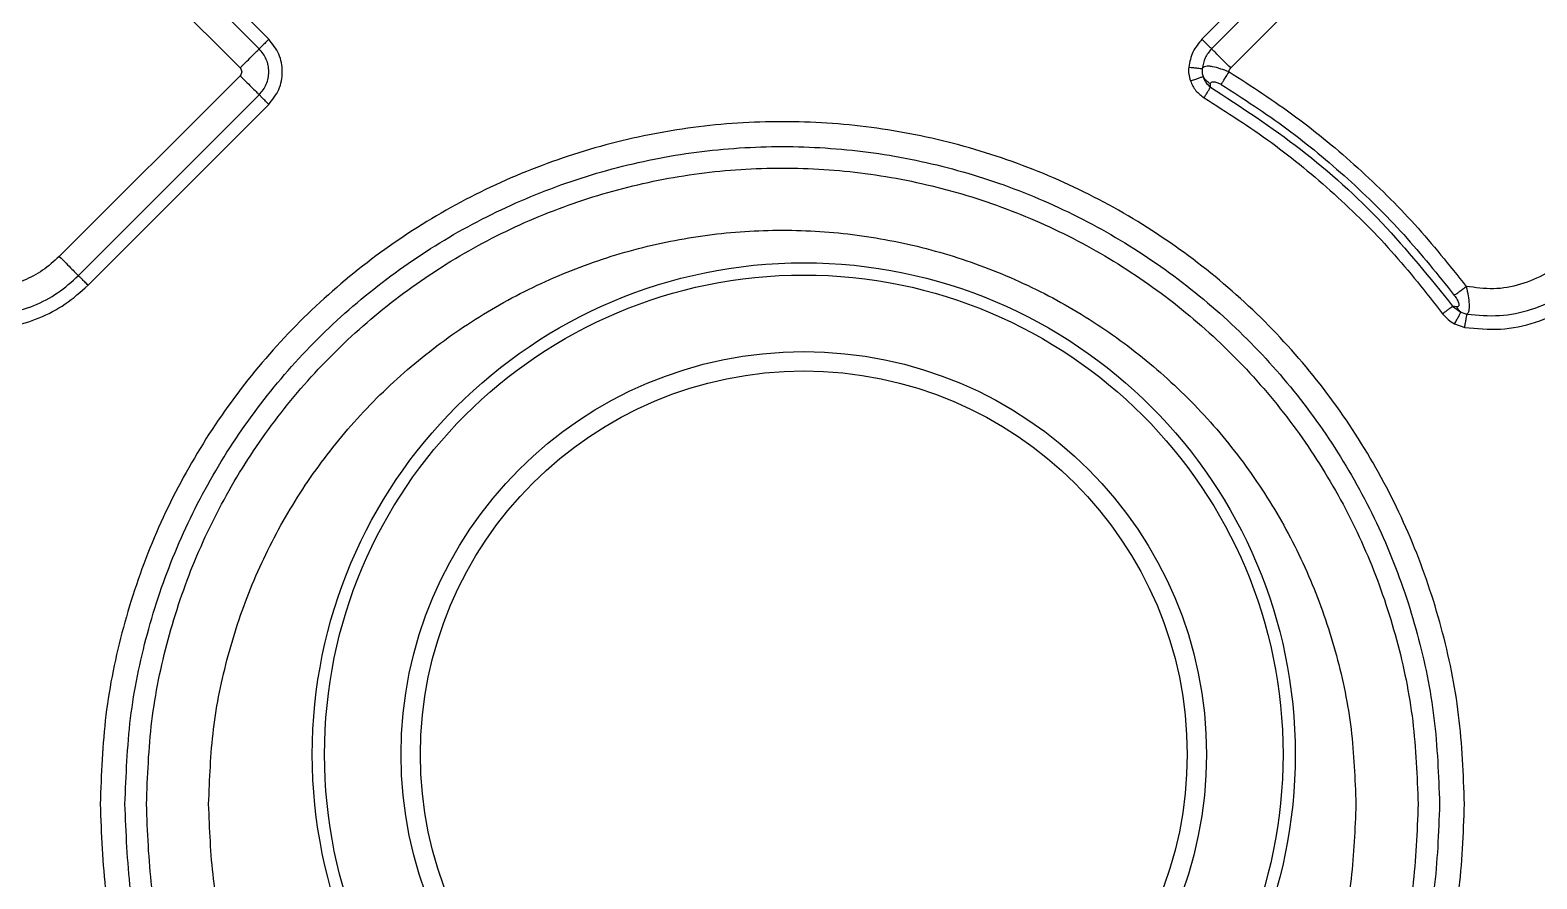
# Model space of a CAD drawing. Extents: x 400 to 501, y 484 to 634.
# Drawn here: x 434.14 to 439.63, y 544.39 to 547.49 of the extents above; entities that cross this region are included whole.
import ezdxf

# ---------------------------------------------------------------- set-up
doc = ezdxf.new("R2010")
doc.units = 0
doc.header["$MEASUREMENT"] = 0
doc.layers.add('DIM', color=3, linetype='Continuous')
doc.layers.add('GEOMETRY', color=3, linetype='Continuous', lineweight=25)

# ---------------------------------------------------------------- blocks, each defined once
blk = doc.blocks.new('2026 GRANDEE')
at = {"layer": 'GEOMETRY', "ltscale": 16}
for p, q in [((-15.4503, -49.4216), (-16.1091, -48.7628)), ((-15.4154, -49.3868), (-16.0743, -48.7279)), ((-11.3556, -48.7279), (-12.0144, -49.3868)), ((-11.3207, -48.7628), (-11.9795, -49.4216)), ((-16.1789, -48.8325), (-15.52, -49.4914)), ((-11.9098, -49.4914), (-11.251, -48.8325)), ((-15.52, -49.5196), (-16.1789, -50.1785)), ((-11.9834, -49.5612), (-11.9834, -49.549)), ((-16.1091, -50.2482), (-15.4503, -49.5894)), ((-16.0743, -50.2831), (-15.4154, -49.6242)), ((-11.0862, -50.3619), (-11.1008, -50.3596)), ((-11.1008, -50.3596), (-11.0704, -50.381)), ((-11.0704, -50.381), (-11.0487, -50.388)), ((-11.0937, -50.4239), (-11.0567, -50.4367))]:
    blk.add_line(p, q, dxfattribs=at)
for radius in [1.7912, 1.7467, 1.4676, 1.3971]:
    blk.add_circle((-13.4656, -51.9925), radius, dxfattribs=at)
for points in [[(-15.52, -49.4914), (-15.5117, -49.4831), (-15.4952, -49.4665), (-15.4735, -49.4449), (-15.4569, -49.4283), (-15.4525, -49.4239), (-15.4503, -49.4216)], [(-15.4154, -49.3868), (-15.4196, -49.3909), (-15.4279, -49.3992), (-15.4387, -49.41), (-15.447, -49.4183), (-15.4492, -49.4205), (-15.4503, -49.4216)], [(-12.0144, -49.3868), (-12.0103, -49.3909), (-12.002, -49.3992), (-11.9912, -49.41), (-11.9829, -49.4183), (-11.9807, -49.4205), (-11.9795, -49.4216)], [(-11.9098, -49.4914), (-11.9181, -49.4831), (-11.9347, -49.4665), (-11.9563, -49.4449), (-11.9729, -49.4283), (-11.9773, -49.4239), (-11.9795, -49.4216)], [(-15.52, -49.5196), (-15.5117, -49.5279), (-15.4952, -49.5445), (-15.4735, -49.5661), (-15.4569, -49.5827), (-15.4525, -49.5872), (-15.4503, -49.5894)], [(-11.944, -49.5515), (-11.9425, -49.5491), (-11.9396, -49.5443), (-11.9327, -49.5329), (-11.9245, -49.5196), (-11.9186, -49.5099), (-11.9157, -49.5051)], [(-11.9157, -49.5051), (-11.8336, -49.5582), (-11.6695, -49.6645), (-11.4441, -49.8526), (-11.2345, -50.0582), (-11.1124, -50.2108), (-11.0513, -50.2872)], [(-12.0067, -49.6001), (-12.0042, -49.596), (-11.9994, -49.5879), (-11.9927, -49.5768), (-11.987, -49.5673), (-11.9846, -49.5632), (-11.9834, -49.5612)], [(-11.9834, -49.5612), (-11.8719, -49.6339), (-11.6489, -49.7793), (-11.3513, -50.0486), (-11.1843, -50.256), (-11.1008, -50.3596)], [(-11.944, -49.5515), (-11.8634, -49.6037), (-11.7021, -49.7082), (-11.4806, -49.8929), (-11.2746, -50.095), (-11.1547, -50.245), (-11.0947, -50.32)], [(-15.4154, -49.6242), (-15.4196, -49.6201), (-15.4279, -49.6118), (-15.4387, -49.601), (-15.447, -49.5927), (-15.4492, -49.5905), (-15.4503, -49.5894)], [(-12.0067, -49.6001), (-11.9237, -49.6529), (-11.7576, -49.7586), (-11.5303, -49.9474), (-11.3197, -50.1547), (-11.198, -50.3093), (-11.1372, -50.3867)], [(-11.0577, -52.1734), (-11.0618, -52.0649), (-11.07, -51.848), (-11.1361, -51.5281), (-11.2403, -51.2193), (-11.3847, -50.9267), (-11.5658, -50.6556), (-11.7809, -50.4104), (-12.0261, -50.1953), (-12.2973, -50.0141), (-12.5898, -49.8699), (-12.8986, -49.765), (-13.2185, -49.7014), (-13.544, -49.6801), (-13.8694, -49.7014), (-14.1893, -49.765), (-14.4981, -49.8699), (-14.7906, -50.0141), (-15.0618, -50.1953), (-15.307, -50.4104), (-15.5221, -50.6556), (-15.7032, -50.9267), (-15.8477, -51.2193), (-15.9518, -51.5281), (-16.0179, -51.848), (-16.0261, -52.0649), (-16.0302, -52.1734)], [(-15.9396, -52.1734), (-15.9356, -52.0689), (-15.9277, -51.8598), (-15.8641, -51.5516), (-15.7637, -51.254), (-15.6245, -50.9722), (-15.45, -50.7109), (-15.2428, -50.4746), (-15.0065, -50.2674), (-14.7452, -50.0928), (-14.4633, -49.9538), (-14.1658, -49.8528), (-13.8575, -49.7915), (-13.544, -49.771), (-13.2304, -49.7915), (-12.9222, -49.8528), (-12.6246, -49.9538), (-12.3427, -50.0928), (-12.0814, -50.2674), (-11.8452, -50.4746), (-11.638, -50.7109), (-11.4634, -50.9722), (-11.3242, -51.254), (-11.2239, -51.5516), (-11.1602, -51.8598), (-11.1523, -52.0689), (-11.1484, -52.1734)], [(-15.8613, -52.1734), (-15.8574, -52.0723), (-15.8498, -51.8701), (-15.7882, -51.5719), (-15.6911, -51.2841), (-15.5565, -51.0115), (-15.3877, -50.7587), (-15.1872, -50.5302), (-14.9587, -50.3297), (-14.7059, -50.1608), (-14.4333, -50.0264), (-14.1454, -49.9287), (-13.8473, -49.8694), (-13.544, -49.8495), (-13.2406, -49.8694), (-12.9425, -49.9287), (-12.6546, -50.0264), (-12.382, -50.1608), (-12.1292, -50.3297), (-11.9007, -50.5302), (-11.7003, -50.7587), (-11.5314, -51.0115), (-11.3968, -51.2841), (-11.2997, -51.5719), (-11.2381, -51.8701), (-11.2305, -52.0723), (-11.2267, -52.1734)], [(-15.6347, -52.1734), (-15.6312, -52.0822), (-15.6243, -51.8997), (-15.5688, -51.6308), (-15.4812, -51.371), (-15.3597, -51.1251), (-15.2074, -50.897), (-15.0266, -50.6908), (-14.8204, -50.51), (-14.5923, -50.3576), (-14.3463, -50.2363), (-14.0866, -50.1482), (-13.8176, -50.0946), (-13.544, -50.0767), (-13.2703, -50.0946), (-13.0013, -50.1482), (-12.7416, -50.2363), (-12.4956, -50.3576), (-12.2676, -50.51), (-12.0614, -50.6908), (-11.8805, -50.897), (-11.7282, -51.1251), (-11.6067, -51.371), (-11.5191, -51.6308), (-11.4636, -51.8997), (-11.4567, -52.0822), (-11.4532, -52.1734)], [(-16.1789, -50.1785), (-16.1985, -50.196), (-16.2378, -50.2311), (-16.3083, -50.2678), (-16.384, -50.291), (-16.4629, -50.2987), (-16.5418, -50.291), (-16.6175, -50.2678), (-16.688, -50.2311), (-16.7273, -50.196), (-16.747, -50.1785)], [(-16.1789, -50.1785), (-16.1706, -50.1868), (-16.154, -50.2033), (-16.1324, -50.225), (-16.1158, -50.2416), (-16.1113, -50.246), (-16.1091, -50.2482)], [(-10.6829, -50.1785), (-10.7082, -50.2004), (-10.7588, -50.2442), (-10.8522, -50.2832), (-10.9518, -50.3012), (-11.0181, -50.2919), (-11.0513, -50.2872)], [(-16.8516, -50.2831), (-16.8247, -50.3071), (-16.7709, -50.355), (-16.6744, -50.4053), (-16.5709, -50.437), (-16.4629, -50.4476), (-16.355, -50.437), (-16.2514, -50.4053), (-16.1549, -50.355), (-16.1012, -50.3071), (-16.0743, -50.2831)], [(-16.8167, -50.2482), (-16.7922, -50.27), (-16.7433, -50.3137), (-16.6555, -50.3595), (-16.5612, -50.3883), (-16.4629, -50.3979), (-16.3646, -50.3883), (-16.2704, -50.3595), (-16.1826, -50.3137), (-16.1336, -50.27), (-16.1091, -50.2482)], [(-16.0743, -50.2831), (-16.0784, -50.2789), (-16.0867, -50.2706), (-16.0975, -50.2598), (-16.1058, -50.2515), (-16.108, -50.2493), (-16.1091, -50.2482)], [(-11.0947, -50.32), (-11.0924, -50.3183), (-11.0879, -50.3149), (-11.0773, -50.3069), (-11.0649, -50.2975), (-11.0558, -50.2906), (-11.0513, -50.2872)], [(-11.0567, -50.4367), (-11.0133, -50.4408), (-10.9265, -50.4492), (-10.7975, -50.422), (-10.6769, -50.3691), (-10.6111, -50.3117), (-10.5783, -50.2831)], [(-11.0487, -50.388), (-11.0091, -50.3918), (-10.9301, -50.3994), (-10.8127, -50.3747), (-10.7029, -50.3265), (-10.6431, -50.2743), (-10.6131, -50.2482)], [(-11.1372, -50.3867), (-11.1334, -50.3838), (-11.1258, -50.3782), (-11.1153, -50.3705), (-11.1064, -50.3638), (-11.1027, -50.361), (-11.1008, -50.3596)], [(-11.0567, -50.4367), (-11.0558, -50.4309), (-11.0538, -50.4193), (-11.0513, -50.4042), (-11.0494, -50.3927), (-11.0489, -50.3896), (-11.0487, -50.388)], [(-16.0302, -52.1734), (-16.0261, -52.2819), (-16.0179, -52.4989), (-15.9518, -52.8187), (-15.8477, -53.1276), (-15.7032, -53.4201), (-15.5221, -53.6913), (-15.307, -53.9365), (-15.0618, -54.1515), (-14.7906, -54.3327), (-14.4981, -54.477), (-14.1893, -54.5818), (-13.8694, -54.6454), (-13.544, -54.6668), (-13.2185, -54.6454), (-12.8986, -54.5818), (-12.5898, -54.477), (-12.2973, -54.3327), (-12.0261, -54.1515), (-11.7809, -53.9365), (-11.5658, -53.6913), (-11.3847, -53.4201), (-11.2403, -53.1276), (-11.1361, -52.8187), (-11.07, -52.4989), (-11.0618, -52.2819), (-11.0577, -52.1734)], [(-11.1484, -52.1734), (-11.1523, -52.278), (-11.1602, -52.487), (-11.2239, -52.7952), (-11.3242, -53.0928), (-11.4634, -53.3747), (-11.638, -53.6359), (-11.8452, -53.8722), (-12.0814, -54.0794), (-12.3427, -54.254), (-12.6246, -54.393), (-12.9222, -54.494), (-13.2304, -54.5553), (-13.544, -54.5759), (-13.8575, -54.5553), (-14.1658, -54.494), (-14.4633, -54.393), (-14.7452, -54.254), (-15.0065, -54.0794), (-15.2428, -53.8722), (-15.45, -53.6359), (-15.6245, -53.3747), (-15.7637, -53.0928), (-15.8641, -52.7952), (-15.9277, -52.487), (-15.9356, -52.278), (-15.9396, -52.1734)], [(-11.2267, -52.1734), (-11.2305, -52.2745), (-11.2381, -52.4768), (-11.2997, -52.7749), (-11.3968, -53.0628), (-11.5314, -53.3354), (-11.7003, -53.5881), (-11.9007, -53.8167), (-12.1292, -54.0171), (-12.382, -54.186), (-12.6546, -54.3205), (-12.9425, -54.4182), (-13.2406, -54.4775), (-13.544, -54.4974), (-13.8473, -54.4775), (-14.1454, -54.4182), (-14.4333, -54.3205), (-14.7059, -54.186), (-14.9587, -54.0171), (-15.1872, -53.8167), (-15.3877, -53.5881), (-15.5565, -53.3354), (-15.6911, -53.0628), (-15.7882, -52.7749), (-15.8498, -52.4768), (-15.8574, -52.2745), (-15.8613, -52.1734)], [(-11.4532, -52.1734), (-11.4567, -52.2646), (-11.4636, -52.4471), (-11.5191, -52.7161), (-11.6067, -52.9758), (-11.7282, -53.2218), (-11.8805, -53.4498), (-12.0614, -53.656), (-12.2676, -53.8369), (-12.4956, -53.9892), (-12.7416, -54.1105), (-13.0013, -54.1987), (-13.2703, -54.2522), (-13.544, -54.2701), (-13.8176, -54.2522), (-14.0866, -54.1987), (-14.3463, -54.1105), (-14.5923, -53.9892), (-14.8204, -53.8369), (-15.0266, -53.656), (-15.2074, -53.4498), (-15.3597, -53.2218), (-15.4812, -52.9758), (-15.5688, -52.7161), (-15.6243, -52.4471), (-15.6312, -52.2646), (-15.6347, -52.1734)]]:
    blk.add_open_spline(points, degree=3, dxfattribs=at)
for points, knots in [([(-15.4503, -49.5894), (-15.4406, -49.5771), (-15.4212, -49.5526), (-15.4127, -49.5055), (-15.4212, -49.4584), (-15.4406, -49.4339), (-15.4503, -49.4216)], [0, 0, 0, 0, 0.249985, 0.499995, 0.750018, 1, 1, 1, 1]), ([(-15.4154, -49.6242), (-15.4017, -49.6069), (-15.3742, -49.5722), (-15.3623, -49.5055), (-15.3742, -49.4388), (-15.4017, -49.4041), (-15.4154, -49.3868)], [0, 0, 0, 0, 0.250039, 0.499994, 0.749965, 1, 1, 1, 1]), ([(-12.0144, -49.3868), (-12.0268, -49.4017), (-12.0517, -49.4314), (-12.0591, -49.4695), (-12.0627, -49.4885)], [0, 0, 0, 0, 0.500204, 1, 1, 1, 1]), ([(-11.9795, -49.4216), (-11.9883, -49.4321), (-12.0059, -49.4532), (-12.0111, -49.4801), (-12.0137, -49.4936)], [0, 0, 0, 0, 0.499341, 1, 1, 1, 1]), ([(-15.52, -49.4914), (-15.5184, -49.4934), (-15.5151, -49.4976), (-15.5137, -49.5055), (-15.5151, -49.5134), (-15.5184, -49.5176), (-15.52, -49.5196)], [0, 0, 0, 0, 0.250227, 0.500001, 0.749773, 1, 1, 1, 1]), ([(-12.0627, -49.4885), (-12.0631, -49.4972), (-12.0639, -49.5143), (-12.0589, -49.5308), (-12.0565, -49.5389)], [0, 0, 0, 0, 0.504606, 1, 1, 1, 1]), ([(-12.0627, -49.4885), (-12.0569, -49.4891), (-12.0453, -49.4903), (-12.03, -49.4919), (-12.0184, -49.4931), (-12.0152, -49.4934), (-12.0137, -49.4936)], [0, 0, 0, 0, 0.249996, 0.5, 0.750004, 1, 1, 1, 1]), ([(-12.0565, -49.5389), (-12.0512, -49.537), (-12.0406, -49.5331), (-12.0266, -49.5281), (-12.0156, -49.5241), (-12.0123, -49.5229), (-12.0106, -49.5223)], [0, 0, 0, 0, 0.249996, 0.499998, 0.750002, 1, 1, 1, 1]), ([(-12.0137, -49.4936), (-12.014, -49.4985), (-12.0145, -49.5082), (-12.0119, -49.5176), (-12.0106, -49.5223)], [0, 0, 0, 0, 0.5020193, 1, 1, 1, 1]), ([(-11.9157, -49.5051), (-11.9258, -49.5017), (-11.9473, -49.4946), (-11.9723, -49.4869), (-11.9899, -49.4849), (-12.0009, -49.4856), (-12.0093, -49.4884), (-12.0122, -49.4918), (-12.0137, -49.4936)], [0, 0, 0, 0, 0.223865, 0.4784477, 0.6101121, 0.7419461, 0.8723516, 1, 1, 1, 1]), ([(-11.9834, -49.549), (-11.9892, -49.5456), (-12.0008, -49.5387), (-12.0073, -49.5277), (-12.0106, -49.5223)], [0, 0, 0, 0, 0.5, 1, 1, 1, 1]), ([(-12.0106, -49.5223), (-12.0076, -49.53), (-12.0016, -49.5451), (-11.9894, -49.5559), (-11.9834, -49.5612)], [0, 0, 0, 0, 0.510128, 1, 1, 1, 1]), ([(-11.9157, -49.5051), (-11.9154, -49.5025), (-11.9147, -49.4974), (-11.9115, -49.4934), (-11.9098, -49.4914)], [0, 0, 0, 0, 0.4999875, 1, 1, 1, 1]), ([(-12.0565, -49.5389), (-12.0507, -49.5514), (-12.0394, -49.5761), (-12.0175, -49.5922), (-12.0067, -49.6001)], [0, 0, 0, 0, 0.5063797, 1, 1, 1, 1]), ([(-11.9834, -49.549), (-11.9831, -49.5479), (-11.9826, -49.5455), (-11.9797, -49.5431), (-11.9756, -49.5418), (-11.9701, -49.5416), (-11.9638, -49.5427), (-11.955, -49.5455), (-11.9483, -49.5491), (-11.944, -49.5515)], [0, 0, 0, 0, 0.1288697, 0.2561497, 0.3879683, 0.5183893, 0.6448193, 0.7709797, 1, 1, 1, 1]), ([(-11.0513, -50.2872), (-11.0488, -50.2988), (-11.0441, -50.3216), (-11.041, -50.3481), (-11.0407, -50.3656), (-11.0419, -50.3765), (-11.0444, -50.3846), (-11.0472, -50.3869), (-11.0487, -50.388)], [0, 0, 0, 0, 0.2467711, 0.4824179, 0.609897, 0.7378229, 0.86742, 1, 1, 1, 1]), ([(-11.0947, -50.32), (-11.0909, -50.3252), (-11.0854, -50.333), (-11.0803, -50.3433), (-11.078, -50.3501), (-11.0774, -50.3558), (-11.0787, -50.3599), (-11.0816, -50.3621), (-11.0847, -50.362), (-11.0862, -50.3619)], [0, 0, 0, 0, 0.270693, 0.39902, 0.5167, 0.633879, 0.750132, 0.870468, 1, 1, 1, 1]), ([(-11.1372, -50.3867), (-11.1307, -50.3942), (-11.1182, -50.409), (-11.1017, -50.419), (-11.0937, -50.4239)], [0, 0, 0, 0, 0.513676, 1, 1, 1, 1]), ([(-11.0937, -50.4239), (-11.091, -50.419), (-11.0856, -50.4091), (-11.0785, -50.396), (-11.073, -50.3857), (-11.0713, -50.3826), (-11.0704, -50.381)], [0, 0, 0, 0, 0.249997, 0.5, 0.750004, 1, 1, 1, 1]), ([(-11.0862, -50.3619), (-11.0841, -50.3657), (-11.0798, -50.3732), (-11.0735, -50.3784), (-11.0704, -50.381)], [0, 0, 0, 0, 0.499999, 1, 1, 1, 1])]:
    blk.add_open_spline(points, degree=3, knots=knots, dxfattribs=at)

msp = doc.modelspace()

# ---------------------------------------------------------------- block references
at = {"layer": 'DIM'}
msp.add_blockref('2026 GRANDEE', (450.4248, 596.8403), dxfattribs=at)

doc.saveas('drawing.dxf')
